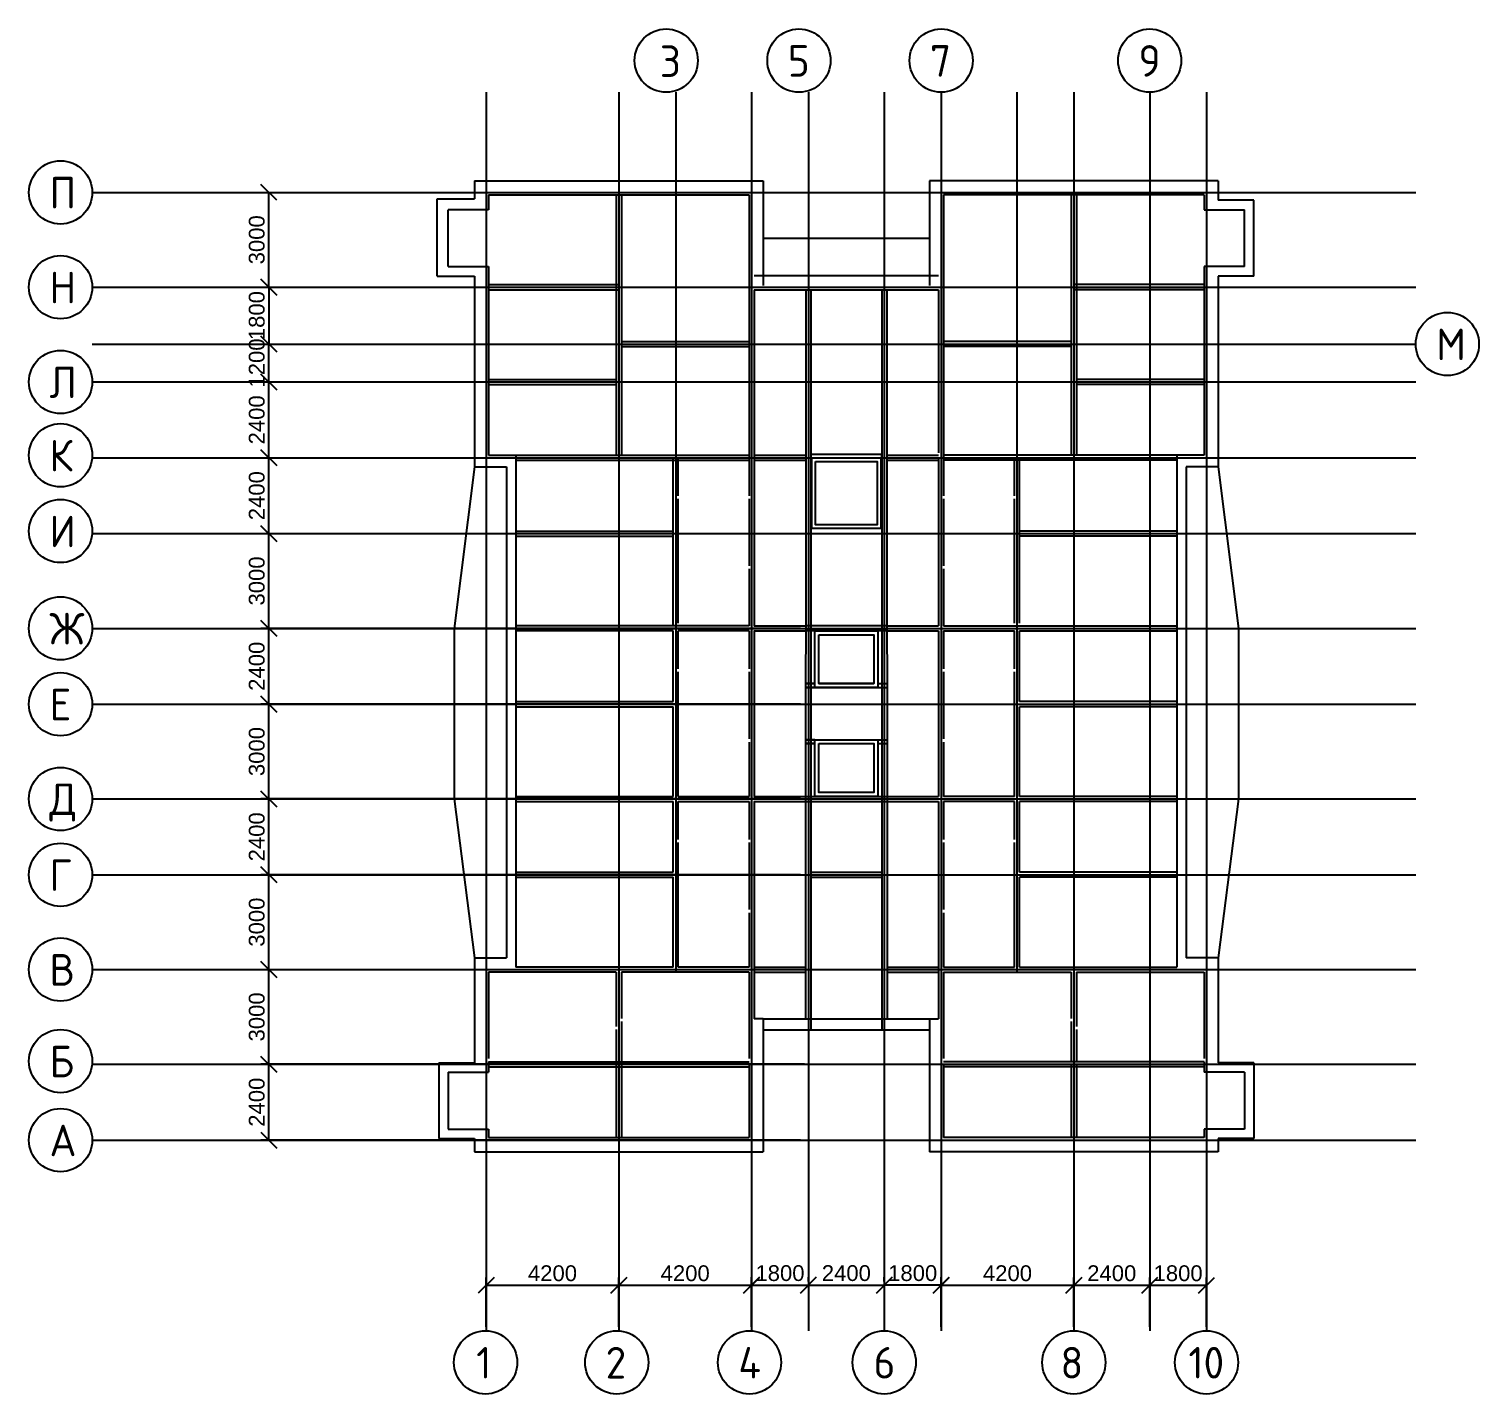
# Model space of a CAD drawing. Header units: millimetres. Extents: x -10810 to 173005, y -5940 to 37270.
# Drawn here: x 59693 to 105583, y -5940 to 37270 of the extents above; entities that cross this region are included whole.
import ezdxf

# ---------------------------------------------------------------- set-up
doc = ezdxf.new("R2010")
doc.units = ezdxf.units.MM
doc.linetypes.add('Штрих-пунктир', pattern=[24, 20, -1.5, 1, -1.5])
doc.layers.add('Оси 2', color=240, linetype='Continuous')
doc.layers.add('Стены', color=40, linetype='Continuous')
doc.styles.add('GOST-2.304_Type-B', font='GOST Common.ttf')
doc.styles.get("Standard").update_dxf_attribs({"font": 'arial.ttf'})
doc.dimstyles.new('ISO-25', dxfattribs={"dimtxt": 2.5, "dimasz": 2.5, "dimexe": 1.25, "dimexo": 0.625, "dimtad": 1, "dimtxsty": 'Standard', "dimblk": 'OBLIQUE', "dimcen": 2.5, "dimadec": 0, "dimazin": 0, "dimtfac": 1, "dimtmove": 0, "dimatfit": 3, "dimfxl": 1, "dimarcsym": 0})

# ---------------------------------------------------------------- blocks, each defined once
blk = doc.blocks.new('_Oblique')
at = {"color": 0, "linetype": 'ByBlock', "lineweight": -2}
blk.add_line((-0.5, -0.5), (0.5, 0.5), dxfattribs=at)
blk = doc.blocks.new('*D22')
at = {"layer": 'Defpoints', "color": 0, "linetype": 'Штрих-пунктир'}
for p in [(74160, -2500), (74160, -3940), (78360, -3940)]:
    blk.add_point(p, dxfattribs=at)
at = {"layer": 'Оси 2', "color": 0, "linetype": 'Штрих-пунктир', "lineweight": -2}
for p, q in [((74160, -3815), (74160, -2250)), ((78360, -3815), (78360, -2250)), ((78360, -2500), (74160, -2500))]:
    blk.add_line(p, q, dxfattribs=at)
at = {"layer": 'Оси 2', "color": 0, "linetype": 'Штрих-пунктир', "lineweight": -2, "xscale": 500, "yscale": 500, "zscale": 500, "rotation": 180}
blk.add_blockref('_Oblique', (74160, -2500), dxfattribs=at)
at = {"layer": 'Оси 2', "color": 0, "linetype": 'Штрих-пунктир', "lineweight": -2, "xscale": 500, "yscale": 500, "zscale": 500}
blk.add_blockref('_Oblique', (78360, -2500), dxfattribs=at)
at = {"layer": 'Оси 2', "color": 0, "linetype": 'Штрих-пунктир', "insert": (76260, -2120), "char_height": 500, "attachment_point": 5}
blk.add_mtext('4200', dxfattribs=at)
blk = doc.blocks.new('*D23')
at = {"layer": 'Defpoints', "color": 0, "linetype": 'Штрих-пунктир'}
for p in [(78360, -2500), (78360, -3940), (82560, -3940)]:
    blk.add_point(p, dxfattribs=at)
at = {"layer": 'Оси 2', "color": 0, "linetype": 'Штрих-пунктир', "lineweight": -2}
for p, q in [((78360, -3815), (78360, -2250)), ((82560, -3815), (82560, -2250)), ((82560, -2500), (78360, -2500))]:
    blk.add_line(p, q, dxfattribs=at)
at = {"layer": 'Оси 2', "color": 0, "linetype": 'Штрих-пунктир', "lineweight": -2, "xscale": 500, "yscale": 500, "zscale": 500, "rotation": 180}
blk.add_blockref('_Oblique', (78360, -2500), dxfattribs=at)
at = {"layer": 'Оси 2', "color": 0, "linetype": 'Штрих-пунктир', "lineweight": -2, "xscale": 500, "yscale": 500, "zscale": 500}
blk.add_blockref('_Oblique', (82560, -2500), dxfattribs=at)
at = {"layer": 'Оси 2', "color": 0, "linetype": 'Штрих-пунктир', "insert": (80460, -2120), "char_height": 500, "attachment_point": 5}
blk.add_mtext('4200', dxfattribs=at)
blk = doc.blocks.new('*D24')
at = {"layer": 'Defpoints', "color": 0, "linetype": 'Штрих-пунктир'}
for p in [(88560, -2500), (88560, -3940), (92760, -3940)]:
    blk.add_point(p, dxfattribs=at)
at = {"layer": 'Оси 2', "color": 0, "linetype": 'Штрих-пунктир', "lineweight": -2}
for p, q in [((88560, -3815), (88560, -2250)), ((92760, -3815), (92760, -2250)), ((92760, -2500), (88560, -2500))]:
    blk.add_line(p, q, dxfattribs=at)
at = {"layer": 'Оси 2', "color": 0, "linetype": 'Штрих-пунктир', "lineweight": -2, "xscale": 500, "yscale": 500, "zscale": 500, "rotation": 180}
blk.add_blockref('_Oblique', (88560, -2500), dxfattribs=at)
at = {"layer": 'Оси 2', "color": 0, "linetype": 'Штрих-пунктир', "lineweight": -2, "xscale": 500, "yscale": 500, "zscale": 500}
blk.add_blockref('_Oblique', (92760, -2500), dxfattribs=at)
at = {"layer": 'Оси 2', "color": 0, "linetype": 'Штрих-пунктир', "insert": (90660, -2120), "char_height": 500, "attachment_point": 5}
blk.add_mtext('4200', dxfattribs=at)
blk = doc.blocks.new('*D25')
at = {"layer": 'Defpoints', "color": 0, "linetype": 'Штрих-пунктир'}
for p in [(92760, -2500), (92760, -3940), (95160, -3940)]:
    blk.add_point(p, dxfattribs=at)
at = {"layer": 'Оси 2', "color": 0, "linetype": 'Штрих-пунктир', "lineweight": -2}
for p, q in [((92760, -3815), (92760, -2250)), ((95160, -3815), (95160, -2250)), ((95160, -2500), (92760, -2500))]:
    blk.add_line(p, q, dxfattribs=at)
at = {"layer": 'Оси 2', "color": 0, "linetype": 'Штрих-пунктир', "lineweight": -2, "xscale": 500, "yscale": 500, "zscale": 500, "rotation": 180}
blk.add_blockref('_Oblique', (92760, -2500), dxfattribs=at)
at = {"layer": 'Оси 2', "color": 0, "linetype": 'Штрих-пунктир', "lineweight": -2, "xscale": 500, "yscale": 500, "zscale": 500}
blk.add_blockref('_Oblique', (95160, -2500), dxfattribs=at)
at = {"layer": 'Оси 2', "color": 0, "linetype": 'Штрих-пунктир', "insert": (93960, -2120), "char_height": 500, "attachment_point": 5}
blk.add_mtext('2400', dxfattribs=at)
blk = doc.blocks.new('*D26')
at = {"layer": 'Defpoints', "color": 0, "linetype": 'Штрих-пунктир'}
for p in [(95160, -2500), (95160, -3940), (96960, -3940)]:
    blk.add_point(p, dxfattribs=at)
at = {"layer": 'Оси 2', "color": 0, "linetype": 'Штрих-пунктир', "lineweight": -2}
for p, q in [((95160, -3815), (95160, -2250)), ((96960, -3815), (96960, -2250)), ((96960, -2500), (95160, -2500))]:
    blk.add_line(p, q, dxfattribs=at)
at = {"layer": 'Оси 2', "color": 0, "linetype": 'Штрих-пунктир', "lineweight": -2, "xscale": 500, "yscale": 500, "zscale": 500, "rotation": 180}
blk.add_blockref('_Oblique', (95160, -2500), dxfattribs=at)
at = {"layer": 'Оси 2', "color": 0, "linetype": 'Штрих-пунктир', "lineweight": -2, "xscale": 500, "yscale": 500, "zscale": 500}
blk.add_blockref('_Oblique', (96960, -2500), dxfattribs=at)
at = {"layer": 'Оси 2', "color": 0, "linetype": 'Штрих-пунктир', "insert": (96060, -2120), "char_height": 500, "attachment_point": 5}
blk.add_mtext('1800', dxfattribs=at)
blk = doc.blocks.new('*D27')
at = {"layer": 'Defpoints', "color": 0, "linetype": 'Штрих-пунктир'}
for p in [(67283, 4497), (84360, 4497), (84233, 2097)]:
    blk.add_point(p, dxfattribs=at)
at = {"layer": 'Оси 2', "color": 0, "linetype": 'Штрих-пунктир', "lineweight": -2}
for p, q in [((84235, 4497), (67033, 4497)), ((67283, 2097), (67283, 4497)), ((84108, 2097), (67033, 2097))]:
    blk.add_line(p, q, dxfattribs=at)
at = {"layer": 'Оси 2', "color": 0, "linetype": 'Штрих-пунктир', "lineweight": -2, "xscale": 500, "yscale": 500, "zscale": 500}
for p, rotation in [((67283, 4497), 90), ((67283, 2097), 270)]:
    blk.add_blockref('_Oblique', p, dxfattribs=dict(at, rotation=rotation))
at = {"layer": 'Оси 2', "color": 0, "linetype": 'Штрих-пунктир', "insert": (66902, 3297), "char_height": 500, "attachment_point": 5, "rotation": 90}
blk.add_mtext('2400', dxfattribs=at)
blk = doc.blocks.new('*D28')
at = {"layer": 'Defpoints', "color": 0, "linetype": 'Штрих-пунктир'}
for p in [(67283, 12897), (84233, 12897), (84233, 10497)]:
    blk.add_point(p, dxfattribs=at)
at = {"layer": 'Оси 2', "color": 0, "linetype": 'Штрих-пунктир', "lineweight": -2}
for p, q in [((84108, 12897), (67033, 12897)), ((67283, 10497), (67283, 12897)), ((84108, 10497), (67033, 10497))]:
    blk.add_line(p, q, dxfattribs=at)
at = {"layer": 'Оси 2', "color": 0, "linetype": 'Штрих-пунктир', "lineweight": -2, "xscale": 500, "yscale": 500, "zscale": 500}
for p, rotation in [((67283, 12897), 90), ((67283, 10497), 270)]:
    blk.add_blockref('_Oblique', p, dxfattribs=dict(at, rotation=rotation))
at = {"layer": 'Оси 2', "color": 0, "linetype": 'Штрих-пунктир', "insert": (66902, 11697), "char_height": 500, "attachment_point": 5, "rotation": 90}
blk.add_mtext('2400', dxfattribs=at)
blk = doc.blocks.new('*D29')
at = {"layer": 'Defpoints', "color": 0, "linetype": 'Штрих-пунктир'}
for p in [(67283, 15897), (84233, 15897), (84233, 12897)]:
    blk.add_point(p, dxfattribs=at)
at = {"layer": 'Оси 2', "color": 0, "linetype": 'Штрих-пунктир', "lineweight": -2}
for p, q in [((84108, 15897), (67033, 15897)), ((67283, 12897), (67283, 15897)), ((84108, 12897), (67033, 12897))]:
    blk.add_line(p, q, dxfattribs=at)
at = {"layer": 'Оси 2', "color": 0, "linetype": 'Штрих-пунктир', "lineweight": -2, "xscale": 500, "yscale": 500, "zscale": 500}
for p, rotation in [((67283, 15897), 90), ((67283, 12897), 270)]:
    blk.add_blockref('_Oblique', p, dxfattribs=dict(at, rotation=rotation))
at = {"layer": 'Оси 2', "color": 0, "linetype": 'Штрих-пунктир', "insert": (66902, 14397), "char_height": 500, "attachment_point": 5, "rotation": 90}
blk.add_mtext('3000', dxfattribs=at)
blk = doc.blocks.new('*D30')
at = {"layer": 'Defpoints', "color": 0, "linetype": 'Штрих-пунктир'}
for p in [(67283, 18297), (84233, 18297), (84233, 15897)]:
    blk.add_point(p, dxfattribs=at)
at = {"layer": 'Оси 2', "color": 0, "linetype": 'Штрих-пунктир', "lineweight": -2}
for p, q in [((84108, 18297), (67033, 18297)), ((67283, 15897), (67283, 18297)), ((84108, 15897), (67033, 15897))]:
    blk.add_line(p, q, dxfattribs=at)
at = {"layer": 'Оси 2', "color": 0, "linetype": 'Штрих-пунктир', "lineweight": -2, "xscale": 500, "yscale": 500, "zscale": 500}
for p, rotation in [((67283, 18297), 90), ((67283, 15897), 270)]:
    blk.add_blockref('_Oblique', p, dxfattribs=dict(at, rotation=rotation))
at = {"layer": 'Оси 2', "color": 0, "linetype": 'Штрих-пунктир', "insert": (66902, 17097), "char_height": 500, "attachment_point": 5, "rotation": 90}
blk.add_mtext('2400', dxfattribs=at)
blk = doc.blocks.new('*D31')
at = {"layer": 'Defpoints', "color": 0, "linetype": 'Штрих-пунктир'}
for p in [(82560, -2504), (84360, -2496), (84360, -2504)]:
    blk.add_point(p, dxfattribs=at)
at = {"layer": 'Оси 2', "color": 0, "linetype": 'Штрих-пунктир', "lineweight": -2}
for p, q in [((82560, -2379), (82560, -2246)), ((84360, -2379), (84360, -2246)), ((82560, -2496), (84360, -2496))]:
    blk.add_line(p, q, dxfattribs=at)
at = {"layer": 'Оси 2', "color": 0, "linetype": 'Штрих-пунктир', "lineweight": -2, "xscale": 500, "yscale": 500, "zscale": 500, "rotation": 180}
blk.add_blockref('_Oblique', (82560, -2496), dxfattribs=at)
at = {"layer": 'Оси 2', "color": 0, "linetype": 'Штрих-пунктир', "lineweight": -2, "xscale": 500, "yscale": 500, "zscale": 500}
blk.add_blockref('_Oblique', (84360, -2496), dxfattribs=at)
at = {"layer": 'Оси 2', "color": 0, "linetype": 'Штрих-пунктир', "insert": (83460, -2116), "char_height": 500, "attachment_point": 5}
blk.add_mtext('1800', dxfattribs=at)
blk = doc.blocks.new('*D32')
at = {"layer": 'Defpoints', "color": 0, "linetype": 'Штрих-пунктир'}
for p in [(84360, -2496), (86760, -2496), (86760, -2496)]:
    blk.add_point(p, dxfattribs=at)
at = {"layer": 'Оси 2', "color": 0, "linetype": 'Штрих-пунктир', "lineweight": -2}
for p, q in [((84360, -2371), (84360, -2246)), ((86760, -2371), (86760, -2246)), ((84360, -2496), (86760, -2496))]:
    blk.add_line(p, q, dxfattribs=at)
at = {"layer": 'Оси 2', "color": 0, "linetype": 'Штрих-пунктир', "lineweight": -2, "xscale": 500, "yscale": 500, "zscale": 500, "rotation": 180}
blk.add_blockref('_Oblique', (84360, -2496), dxfattribs=at)
at = {"layer": 'Оси 2', "color": 0, "linetype": 'Штрих-пунктир', "lineweight": -2, "xscale": 500, "yscale": 500, "zscale": 500}
blk.add_blockref('_Oblique', (86760, -2496), dxfattribs=at)
at = {"layer": 'Оси 2', "color": 0, "linetype": 'Штрих-пунктир', "insert": (85560, -2116), "char_height": 500, "attachment_point": 5}
blk.add_mtext('2400', dxfattribs=at)
blk = doc.blocks.new('*D33')
at = {"layer": 'Defpoints', "color": 0, "linetype": 'Штрих-пунктир'}
for p in [(86760, -2496), (86760, -2500), (88560, -2500)]:
    blk.add_point(p, dxfattribs=at)
at = {"layer": 'Оси 2', "color": 0, "linetype": 'Штрих-пунктир', "lineweight": -2}
for p, q in [((86760, -2375), (86760, -2246)), ((88560, -2375), (88560, -2246)), ((88560, -2496), (86760, -2496))]:
    blk.add_line(p, q, dxfattribs=at)
at = {"layer": 'Оси 2', "color": 0, "linetype": 'Штрих-пунктир', "lineweight": -2, "xscale": 500, "yscale": 500, "zscale": 500, "rotation": 180}
blk.add_blockref('_Oblique', (86760, -2496), dxfattribs=at)
at = {"layer": 'Оси 2', "color": 0, "linetype": 'Штрих-пунктир', "lineweight": -2, "xscale": 500, "yscale": 500, "zscale": 500}
blk.add_blockref('_Oblique', (88560, -2496), dxfattribs=at)
at = {"layer": 'Оси 2', "color": 0, "linetype": 'Штрих-пунктир', "insert": (87660, -2116), "char_height": 500, "attachment_point": 5}
blk.add_mtext('1800', dxfattribs=at)
blk = doc.blocks.new('*D34')
at = {"layer": 'Defpoints', "color": 0, "linetype": 'Штрих-пунктир'}
for p in [(67283, 7497), (67283, 7497), (67283, 4497)]:
    blk.add_point(p, dxfattribs=at)
at = {"layer": 'Оси 2', "color": 0, "linetype": 'Штрих-пунктир', "lineweight": -2}
for p, q in [((67283, 4497), (67283, 7497)), ((67408, 7497), (67533, 7497)), ((67408, 4497), (67533, 4497))]:
    blk.add_line(p, q, dxfattribs=at)
at = {"layer": 'Оси 2', "color": 0, "linetype": 'Штрих-пунктир', "lineweight": -2, "xscale": 500, "yscale": 500, "zscale": 500}
for p, rotation in [((67283, 7497), 90), ((67283, 4497), 270)]:
    blk.add_blockref('_Oblique', p, dxfattribs=dict(at, rotation=rotation))
at = {"layer": 'Оси 2', "color": 0, "linetype": 'Штрих-пунктир', "insert": (66902, 5997), "char_height": 500, "attachment_point": 5, "rotation": 90}
blk.add_mtext('3000', dxfattribs=at)
blk = doc.blocks.new('*D35')
at = {"layer": 'Defpoints', "color": 0, "linetype": 'Штрих-пунктир'}
for p in [(67283, 10497), (67283, 10497), (67283, 7497)]:
    blk.add_point(p, dxfattribs=at)
at = {"layer": 'Оси 2', "color": 0, "linetype": 'Штрих-пунктир', "lineweight": -2}
for p, q in [((67283, 7497), (67283, 10497)), ((67408, 10497), (67533, 10497)), ((67408, 7497), (67533, 7497))]:
    blk.add_line(p, q, dxfattribs=at)
at = {"layer": 'Оси 2', "color": 0, "linetype": 'Штрих-пунктир', "lineweight": -2, "xscale": 500, "yscale": 500, "zscale": 500}
for p, rotation in [((67283, 10497), 90), ((67283, 7497), 270)]:
    blk.add_blockref('_Oblique', p, dxfattribs=dict(at, rotation=rotation))
at = {"layer": 'Оси 2', "color": 0, "linetype": 'Штрих-пунктир', "insert": (66902, 8997), "char_height": 500, "attachment_point": 5, "rotation": 90}
blk.add_mtext('3000', dxfattribs=at)
blk = doc.blocks.new('*D36')
at = {"layer": 'Defpoints', "color": 0, "linetype": 'Штрих-пунктир'}
for p in [(67283, 21297), (67283, 21297), (67283, 18297)]:
    blk.add_point(p, dxfattribs=at)
at = {"layer": 'Оси 2', "color": 0, "linetype": 'Штрих-пунктир', "lineweight": -2}
for p, q in [((67283, 18297), (67283, 21297)), ((67408, 21297), (67533, 21297)), ((67408, 18297), (67533, 18297))]:
    blk.add_line(p, q, dxfattribs=at)
at = {"layer": 'Оси 2', "color": 0, "linetype": 'Штрих-пунктир', "lineweight": -2, "xscale": 500, "yscale": 500, "zscale": 500}
for p, rotation in [((67283, 21297), 90), ((67283, 18297), 270)]:
    blk.add_blockref('_Oblique', p, dxfattribs=dict(at, rotation=rotation))
at = {"layer": 'Оси 2', "color": 0, "linetype": 'Штрих-пунктир', "insert": (66902, 19797), "char_height": 500, "attachment_point": 5, "rotation": 90}
blk.add_mtext('3000', dxfattribs=at)
blk = doc.blocks.new('*D37')
at = {"layer": 'Defpoints', "color": 0, "linetype": 'Штрих-пунктир'}
for p in [(67283, 23697), (67283, 23697), (67283, 21297)]:
    blk.add_point(p, dxfattribs=at)
at = {"layer": 'Оси 2', "color": 0, "linetype": 'Штрих-пунктир', "lineweight": -2}
for p, q in [((67283, 21297), (67283, 23697)), ((67408, 23697), (67533, 23697)), ((67408, 21297), (67533, 21297))]:
    blk.add_line(p, q, dxfattribs=at)
at = {"layer": 'Оси 2', "color": 0, "linetype": 'Штрих-пунктир', "lineweight": -2, "xscale": 500, "yscale": 500, "zscale": 500}
for p, rotation in [((67283, 23697), 90), ((67283, 21297), 270)]:
    blk.add_blockref('_Oblique', p, dxfattribs=dict(at, rotation=rotation))
at = {"layer": 'Оси 2', "color": 0, "linetype": 'Штрих-пунктир', "insert": (66902, 22497), "char_height": 500, "attachment_point": 5, "rotation": 90}
blk.add_mtext('2400', dxfattribs=at)
blk = doc.blocks.new('*D38')
at = {"layer": 'Defpoints', "color": 0, "linetype": 'Штрих-пунктир'}
for p in [(67283, 26097), (67283, 26097), (67283, 23697)]:
    blk.add_point(p, dxfattribs=at)
at = {"layer": 'Оси 2', "color": 0, "linetype": 'Штрих-пунктир', "lineweight": -2}
for p, q in [((67283, 23697), (67283, 26097)), ((67408, 26097), (67533, 26097)), ((67408, 23697), (67533, 23697))]:
    blk.add_line(p, q, dxfattribs=at)
at = {"layer": 'Оси 2', "color": 0, "linetype": 'Штрих-пунктир', "lineweight": -2, "xscale": 500, "yscale": 500, "zscale": 500}
for p, rotation in [((67283, 26097), 90), ((67283, 23697), 270)]:
    blk.add_blockref('_Oblique', p, dxfattribs=dict(at, rotation=rotation))
at = {"layer": 'Оси 2', "color": 0, "linetype": 'Штрих-пунктир', "insert": (66902, 24897), "char_height": 500, "attachment_point": 5, "rotation": 90}
blk.add_mtext('2400', dxfattribs=at)
blk = doc.blocks.new('*D39')
at = {"layer": 'Defpoints', "color": 0, "linetype": 'Штрих-пунктир'}
for p in [(67283, 32097), (67283, 32097), (67283, 29097)]:
    blk.add_point(p, dxfattribs=at)
at = {"layer": 'Оси 2', "color": 0, "linetype": 'Штрих-пунктир', "lineweight": -2}
for p, q in [((67283, 29097), (67283, 32097)), ((67408, 32097), (67533, 32097)), ((67408, 29097), (67533, 29097))]:
    blk.add_line(p, q, dxfattribs=at)
at = {"layer": 'Оси 2', "color": 0, "linetype": 'Штрих-пунктир', "lineweight": -2, "xscale": 500, "yscale": 500, "zscale": 500}
for p, rotation in [((67283, 32097), 90), ((67283, 29097), 270)]:
    blk.add_blockref('_Oblique', p, dxfattribs=dict(at, rotation=rotation))
at = {"layer": 'Оси 2', "color": 0, "linetype": 'Штрих-пунктир', "insert": (66902, 30597), "char_height": 500, "attachment_point": 5, "rotation": 90}
blk.add_mtext('3000', dxfattribs=at)
blk = doc.blocks.new('*D40')
at = {"layer": 'Defpoints', "color": 0, "linetype": 'Штрих-пунктир'}
for p in [(67279, 29097), (67279, 27297), (67283, 27297)]:
    blk.add_point(p, dxfattribs=at)
at = {"layer": 'Оси 2', "color": 0, "linetype": 'Штрих-пунктир', "lineweight": -2}
for p, q in [((67283, 29097), (67283, 27297)), ((67404, 29097), (67533, 29097)), ((67404, 27297), (67533, 27297))]:
    blk.add_line(p, q, dxfattribs=at)
at = {"layer": 'Оси 2', "color": 0, "linetype": 'Штрих-пунктир', "lineweight": -2, "xscale": 500, "yscale": 500, "zscale": 500}
for p, rotation in [((67283, 29097), 90), ((67283, 27297), 270)]:
    blk.add_blockref('_Oblique', p, dxfattribs=dict(at, rotation=rotation))
at = {"layer": 'Оси 2', "color": 0, "linetype": 'Штрих-пунктир', "insert": (66902, 28197), "char_height": 500, "attachment_point": 5, "rotation": 90}
blk.add_mtext('1800', dxfattribs=at)
blk = doc.blocks.new('*D41')
at = {"layer": 'Defpoints', "color": 0, "linetype": 'Штрих-пунктир'}
for p in [(67283, 27297), (67283, 27297), (67283, 26097)]:
    blk.add_point(p, dxfattribs=at)
at = {"layer": 'Оси 2', "color": 0, "linetype": 'Штрих-пунктир', "lineweight": -2}
for p, q in [((67283, 26097), (67283, 27297)), ((67408, 27297), (67533, 27297)), ((67408, 26097), (67533, 26097))]:
    blk.add_line(p, q, dxfattribs=at)
at = {"layer": 'Оси 2', "color": 0, "linetype": 'Штрих-пунктир', "lineweight": -2, "xscale": 500, "yscale": 500, "zscale": 500}
for p, rotation in [((67283, 27297), 90), ((67283, 26097), 270)]:
    blk.add_blockref('_Oblique', p, dxfattribs=dict(at, rotation=rotation))
at = {"layer": 'Оси 2', "color": 0, "linetype": 'Штрих-пунктир', "insert": (66902, 26697), "char_height": 500, "attachment_point": 5, "rotation": 90}
blk.add_mtext('1200', dxfattribs=at)

msp = doc.modelspace()

# ---------------------------------------------------------------- linework, layer by layer
at = {"layer": 'Оси 2', "linetype": 'Штрих-пунктир'}
for p, q in [((74160, 35270), (74160, -3940)), ((78360, 35270), (78360, -3940)), ((80160, 35270), (80160, 7416.76)), ((82560, 35270), (82560, -3940)), ((84360, 35270), (84360, -3940)), ((86760, 35270), (86760, -3940)), ((88560, 35270), (88560, -3940)), ((90960, 35270), (90960, 7416.76)), ((92760, 35270), (92760, -3940)), ((95160, 35270), (95160, -3940)), ((96960, 35270), (96960, -3940)), ((61692.696, 32096.76), (103582.696, 32096.76)), ((61692.696, 29096.76), (103582.696, 29096.76)), ((61692.696, 27296.76), (103582.696, 27296.76)), ((61692.696, 26096.76), (103582.696, 26096.76)), ((61692.696, 23696.76), (103582.696, 23696.76)), ((61692.696, 21296.76), (103582.696, 21296.76)), ((61692.696, 18296.76), (103582.696, 18296.76)), ((61692.696, 15896.76), (103582.696, 15896.76)), ((61692.696, 12896.76), (103582.696, 12896.76)), ((61692.696, 7496.76), (103582.696, 7496.76)), ((61692.696, 4496.76), (103582.696, 4496.76)), ((61692.696, 2096.76), (103582.696, 2096.76))]:
    msp.add_line(p, q, dxfattribs=at)
at = {"layer": 'Оси 2', "linetype": 'Continuous'}
msp.add_line((61692.696, 10496.76), (103582.696, 10496.76), dxfattribs=at)
at = {"layer": 'Оси 2'}
for centre in [(79860, 36270), (84060, 36270), (88560, 36270), (95160, 36270), (60692.696, 32096.76), (60692.696, 29096.76), (104582.696, 27296.76), (60692.696, 26096.76), (60692.696, 23776.76), (60692.696, 21376.76), (60692.696, 18296.76), (60692.696, 15896.76), (60692.696, 12896.76), (60692.696, 10496.76), (60692.696, 7496.76), (60692.696, 4596.76), (60692.696, 2096.76), (74142.22, -4940), (78294.422, -4940), (82494.422, -4940), (86760, -4940), (92760, -4940), (96960, -4940)]:
    msp.add_circle(centre, 1000, dxfattribs=at)
at = {"layer": 'Стены', "linetype": 'Continuous'}
for p, q in [((82560, 32466.76), (82930, 32466.76)), ((88560, 32466.76), (88190, 32466.76)), ((72610, 31896.76), (73790, 31896.76)), ((78280, 32016.76), (78280, 23776.76)), ((78440, 32016.76), (78440, 23776.76)), ((92680, 32016.76), (92680, 23776.76)), ((92840, 32016.76), (92840, 23776.76)), ((98460, 31846.76), (97330, 31846.76)), ((74240, 31546.76), (72960, 31546.76)), ((96880, 31546.76), (98160, 31546.76)), ((82930, 30650), (88190, 30650)), ((72610, 29446.76), (73790, 29446.76)), ((72960, 29746.76), (74240, 29746.76)), ((82640, 29466.76), (88480, 29466.76)), ((98160, 29746.76), (96880, 29746.76)), ((98460, 29446.76), (97330, 29446.76)), ((74240, 29176.76), (78360, 29176.76)), ((74240, 29016.76), (78360, 29016.76)), ((78360, 29176.76), (78360, 29016.76)), ((82640, 29016.76), (82640, 18376.76)), ((82640, 29016.76), (88480, 29016.76)), ((84280.07, 29016.76), (84272.632, 5940)), ((84440, 29016.76), (84440, 5590)), ((86680, 29016.76), (86680, 5590)), ((86839.93, 29016.76), (86847.368, 5940)), ((88480, 29016.76), (88480, 23856.76)), ((96880, 29176.76), (92760, 29176.76)), ((92760, 29176.76), (92760, 29016.76)), ((96880, 29016.76), (92760, 29016.76)), ((78440, 27216.76), (82480, 27216.76)), ((92680, 27216.76), (88640, 27216.76)), ((74240, 26176.76), (78280, 26176.76)), ((96880, 26176.76), (92840, 26176.76)), ((74240, 26016.76), (78280, 26016.76)), ((96880, 26016.76), (92840, 26016.76)), ((74240, 23776.76), (75100, 23776.76)), ((74804.951, 23406.76), (74804.951, 7866.76)), ((75104.951, 23776.76), (75104.951, 7576.76)), ((75104.951, 23776.76), (82480, 23776.76)), ((75104.951, 23616.76), (82480, 23616.76)), ((82480, 23696.76), (82480, 22496.76)), ((88480, 23696.76), (88480, 18376.76)), ((96015.049, 23776.76), (88640, 23776.76)), ((88640, 23696.76), (88640, 22496.76)), ((96015.049, 23616.76), (88640, 23616.76)), ((96015.049, 23776.76), (96015.049, 7576.76)), ((96880, 23776.76), (96020, 23776.76)), ((96315.049, 23406.76), (96315.049, 7866.76)), ((82480, 22396.76), (82480, 20276.76)), ((88640, 22396.76), (88640, 20276.76)), ((86535, 21576.76), (84585, 21576.76)), ((75104.951, 21376.76), (80080, 21376.76)), ((75104.951, 21216.76), (80080, 21216.76)), ((96015.049, 21376.76), (91040, 21376.76)), ((96015.049, 21216.76), (91040, 21216.76)), ((82480, 20176.76), (82480, 18376.76)), ((88640, 20176.76), (88640, 18376.76)), ((82480, 18216.76), (82480, 17016.76)), ((82640, 18216.76), (82640, 12976.76)), ((88480, 18216.76), (88480, 12976.76)), ((88640, 18216.76), (88640, 17016.76)), ((82480, 16916.76), (82480, 14796.76)), ((84565, 16546.76), (84280, 16546.76)), ((84280, 16546.76), (84565, 16546.76)), ((84685, 16546.76), (86435, 16546.76)), ((86555, 16546.76), (86840, 16546.76)), ((88640, 16916.76), (88640, 14796.76)), ((84565, 16426.76), (84280, 16426.76)), ((84280, 16426.76), (86840, 16426.76)), ((75104.951, 15976.76), (80080, 15976.76)), ((75104.951, 15816.76), (80080, 15816.76)), ((96015.049, 15976.76), (91040, 15976.76)), ((96015.049, 15816.76), (91040, 15816.76)), ((82480, 14696.76), (82480, 12976.76)), ((84565, 14766.76), (84280, 14766.76)), ((84280, 14766.76), (86840, 14766.76)), ((88640, 14696.76), (88640, 12976.76)), ((84565, 14646.76), (84280, 14646.76)), ((84280, 14646.76), (84565, 14646.76)), ((84685, 14646.76), (86435, 14646.76)), ((86555, 14646.76), (86840, 14646.76)), ((82480, 12816.76), (82480, 11616.76)), ((82640, 12816.76), (82640, 5940)), ((88480, 12816.76), (88480, 5940)), ((88640, 12816.76), (88640, 11616.76)), ((82480, 11516.76), (82480, 9396.76)), ((88640, 11516.76), (88640, 9396.76)), ((75104.951, 10576.76), (80080, 10576.76)), ((84440, 10576.76), (86680, 10576.76)), ((96015.049, 10576.76), (91040, 10576.76)), ((75104.951, 10416.76), (80080, 10416.76)), ((84440, 10416.76), (86680, 10416.76)), ((96015.049, 10416.76), (91040, 10416.76)), ((82480, 9296.76), (82480, 7576.76)), ((88640, 9296.76), (88640, 7576.76)), ((73790, 7866.76), (74804.951, 7866.76)), ((97330, 7866.76), (96315.049, 7866.76)), ((82480, 7416.76), (82480, 4676.76)), ((88640, 7416.76), (88640, 4676.76)), ((82930, 5940), (82640, 5940)), ((82930, 5940), (82930, 1726.76)), ((82930, 5940), (88190, 5940)), ((82930, 5590), (88190, 5590)), ((88190, 5940), (88190, 1726.76)), ((88190, 5940), (88480, 5940)), ((72660, 4546.76), (73790, 4546.76)), ((72960, 4246.76), (74240, 4246.76)), ((74240, 4576.76), (82480, 4576.76)), ((74240, 4576.76), (74240, 4416.76)), ((74240, 4416.76), (82480, 4416.76)), ((78280, 4157.191), (78280, 2176.76)), ((78440, 4157.191), (78440, 2176.76)), ((82480, 4516.76), (82480, 2176.76)), ((96880, 4576.76), (88640, 4576.76)), ((88640, 4516.76), (88640, 2176.76)), ((96880, 4416.76), (88640, 4416.76)), ((92680, 4157.191), (92680, 2176.76)), ((92840, 4157.191), (92840, 2176.76)), ((96880, 4576.76), (96880, 4416.76)), ((98160, 4246.76), (96880, 4246.76)), ((98460, 4546.76), (97330, 4546.76)), ((72960, 2446.76), (74240, 2446.76)), ((98160, 2446.76), (96880, 2446.76)), ((72660, 2146.76), (73790, 2146.76)), ((98460, 2146.76), (97330, 2146.76))]:
    msp.add_line(p, q, dxfattribs=at)
at = {"layer": 'Стены', "linetype": 'Штрих-пунктир'}
for p, q in [((78440, 27376.76), (82480, 27376.76)), ((92680, 27376.76), (88640, 27376.76)), ((82640, 23776.76), (84273.133, 23776.76)), ((82640, 23616.76), (84273.133, 23616.76)), ((86846.867, 23776.76), (88480, 23776.76)), ((86846.867, 23616.76), (88480, 23616.76)), ((82637.696, 18376.76), (84270.829, 18376.76)), ((86846.867, 18376.76), (88480, 18376.76)), ((82637.696, 18216.76), (84270.829, 18216.76)), ((86846.867, 18216.76), (88480, 18216.76)), ((82637.696, 12976.76), (84270.829, 12976.76)), ((86846.867, 12976.76), (88480, 12976.76)), ((82637.696, 12816.76), (84270.829, 12816.76)), ((86846.867, 12816.76), (88480, 12816.76)), ((82637.696, 7576.76), (84270.829, 7576.76)), ((82637.696, 7416.76), (84270.829, 7416.76)), ((86846.867, 7576.76), (88480, 7576.76)), ((86846.867, 7416.76), (88480, 7416.76))]:
    msp.add_line(p, q, dxfattribs=at)
at = {"layer": 'Стены', "linetype": 'Continuous'}
for points in [[(73790, 32466.76), (82560, 32466.76)], [(73790, 32466.76), (73790, 31896.76)], [(82930, 32466.76), (82930, 31486.76)], [(82930, 32466.76), (82930, 29150)], [(88190, 32466.76), (88190, 31486.76)], [(88190, 32466.76), (88190, 29150)], [(97330, 32466.76), (88560, 32466.76)], [(97330, 32466.76), (97330, 31846.76)], [(72610, 29446.76), (72610, 31896.76)], [(74240, 32016.76), (82480, 32016.76)], [(74240, 32016.76), (74240, 31546.76)], [(82480, 32016.76), (82480, 23696.76)], [(96880, 32016.76), (88640, 32016.76)], [(88640, 32016.76), (88640, 23696.76)], [(96880, 32016.76), (96880, 31546.76)], [(98460, 29446.76), (98460, 31846.76)], [(72960, 29746.76), (72960, 31546.76)], [(98160, 29746.76), (98160, 31546.76)], [(73790, 29446.76), (73790, 23406.76)], [(74240, 29746.76), (74240, 23776.76)], [(96880, 29746.76), (96880, 23776.76)], [(97330, 29446.76), (97330, 23406.76)], [(73790, 23406.76), (73145.049, 18296.76), (73145.049, 12896.76), (73790, 7866.76)], [(73790, 23406.76), (74804.951, 23406.76)], [(80080, 18376.76), (80080, 23696.76)], [(80240, 22496.76), (80240, 23696.76)], [(90880, 22496.76), (90880, 23696.76)], [(91040, 18456.76), (91040, 23696.76)], [(97330, 23406.76), (96315.049, 23406.76)], [(97330, 23406.76), (97974.951, 18296.76), (97974.951, 12896.76), (97330, 7866.76)], [(80240, 18456.76), (80240, 22396.76)], [(90880, 18456.76), (90880, 22396.76)], [(79910, 18376.76), (75104.951, 18376.76)], [(82480, 18376.76), (79910, 18376.76)], [(86840, 18376.76), (84280, 18376.76)], [(88640, 18376.76), (91210, 18376.76)], [(91210, 18376.76), (96015.049, 18376.76)], [(80080, 18216.76), (75104.951, 18216.76)], [(80080, 15976.76), (80080, 18216.76)], [(80240, 17016.76), (80240, 18216.76)], [(82480, 18216.76), (80240, 18216.76)], [(86840, 18216.76), (84280, 18216.76)], [(88640, 18216.76), (90880, 18216.76)], [(90880, 17016.76), (90880, 18216.76)], [(91040, 15976.76), (91040, 18216.76)], [(91040, 18216.76), (96015.049, 18216.76)], [(80240, 12976.76), (80240, 16916.76)], [(90880, 12976.76), (90880, 16916.76)], [(80080, 12976.76), (80080, 15816.76)], [(91040, 12976.76), (91040, 15816.76)], [(75104.951, 12976.76), (79910, 12976.76)], [(79910, 12976.76), (80080, 12976.76)], [(80240, 12976.76), (82480, 12976.76)], [(84280, 12976.76), (86840, 12976.76)], [(90880, 12976.76), (88640, 12976.76)], [(91210, 12976.76), (91040, 12976.76)], [(96015.049, 12976.76), (91210, 12976.76)], [(75104.951, 12816.76), (79780, 12816.76)], [(79780, 12816.76), (80080, 12816.76)], [(80080, 10576.76), (80080, 12816.76)], [(80240, 12816.76), (81582.696, 12816.76)], [(80240, 11616.76), (80240, 12816.76)], [(81582.696, 12816.76), (82480, 12816.76)], [(84280, 12816.76), (86840, 12816.76)], [(89537.304, 12816.76), (88640, 12816.76)], [(90880, 12816.76), (89537.304, 12816.76)], [(90880, 11616.76), (90880, 12816.76)], [(91340, 12816.76), (91040, 12816.76)], [(91040, 10576.76), (91040, 12816.76)], [(96015.049, 12816.76), (91340, 12816.76)], [(80240, 7576.76), (80240, 11516.76)], [(90880, 7576.76), (90880, 11516.76)], [(80080, 7576.76), (80080, 10416.76)], [(91040, 7576.76), (91040, 10416.76)], [(73790, 7866.76), (73790, 4546.76)], [(97330, 7866.76), (97330, 4546.76)], [(78280, 7416.76), (74240, 7416.76)], [(74240, 7416.76), (74240, 4676.76)], [(79810, 7576.76), (75104.951, 7576.76)], [(78280, 7416.76), (78280, 5883.81)], [(80112.696, 7416.76), (78440, 7416.76)], [(78440, 7416.76), (78440, 5946.76)], [(80080, 7576.76), (79810, 7576.76)], [(82480, 7416.76), (80112.696, 7416.76)], [(82480, 7576.76), (80240, 7576.76)], [(88640, 7576.76), (90880, 7576.76)], [(88640, 7416.76), (91007.304, 7416.76)], [(91007.304, 7416.76), (92680, 7416.76)], [(91040, 7576.76), (91310, 7576.76)], [(91310, 7576.76), (96015.049, 7576.76)], [(92680, 7416.76), (92680, 5946.76)], [(92840, 7416.76), (96880, 7416.76)], [(92840, 7416.76), (92840, 5883.81)], [(96880, 7416.76), (96880, 4676.76)], [(78280, 5883.81), (78280, 5696.76)], [(78280, 5596.76), (78280, 4576.76)], [(78440, 5846.76), (78440, 4576.76)], [(92680, 5846.76), (92680, 4576.76)], [(92840, 5883.81), (92840, 5696.76)], [(92840, 5596.76), (92840, 4576.76)], [(72660, 4546.76), (72660, 2146.76)], [(72960, 4246.76), (72960, 2446.76)], [(74240, 4516.76), (74240, 4246.76)], [(78280, 4516.76), (78280, 4157.191)], [(78440, 4516.76), (78440, 4174.33)], [(78440, 4174.33), (78440, 4157.191)], [(92680, 4516.76), (92680, 4174.33)], [(92680, 4174.33), (92680, 4157.191)], [(92840, 4516.76), (92840, 4157.191)], [(96880, 4516.76), (96880, 4246.76)], [(98160, 4246.76), (98160, 2446.76)], [(98460, 4546.76), (98460, 2146.76)], [(74240, 2446.76), (74240, 2176.76)], [(96880, 2446.76), (96880, 2176.76)], [(73790, 2146.76), (73790, 1726.76)], [(74240, 2176.76), (82480, 2176.76)], [(96880, 2176.76), (88640, 2176.76)], [(97330, 2146.76), (97330, 1726.76)], [(73790, 1726.76), (82930, 1726.76)], [(97330, 1726.76), (88190, 1726.76)]]:
    msp.add_lwpolyline(points, dxfattribs=at)
for points in [[(84440, 23700), (86680, 23700), (86680, 23800), (84440, 23800)], [(84465, 23696.76), (86655, 23696.76), (86655, 21456.76), (84465, 21456.76)], [(84585, 23576.76), (86535, 23576.76), (86535, 21576.76), (84585, 21576.76)], [(84565, 18216.76), (86555, 18216.76), (86555, 16426.76), (84565, 16426.76)], [(84685, 18096.76), (86435, 18096.76), (86435, 16546.76), (84685, 16546.76)], [(84565, 14766.76), (86555, 14766.76), (86555, 12976.76), (84565, 12976.76)], [(84685, 14646.76), (86435, 14646.76), (86435, 13096.76), (84685, 13096.76)]]:
    msp.add_lwpolyline(points, close=True, dxfattribs=at)

# ---------------------------------------------------------------- texts
at = {"layer": 'Оси 2', "linetype": 'Штрих-пунктир', "style": 'GOST-2.304_Type-B'}
for s, p in [('3', (79654.887, 35749.05)), ('5', (83707.304, 35760)), ('7', (88207.304, 35760)), ('9', (94807.304, 35760)), ('П', (60340, 31586.76)), ('Н', (60340, 28586.76)), ('М', (104230, 26786.76)), ('Л', (60340, 25586.76)), ('К', (60340, 23266.76)), ('И', (60340, 20866.76)), ('Ж', (60340, 17786.76)), ('Е', (60340, 15386.76)), ('Д', (60340, 12386.76)), ('Г', (60340, 9986.76)), ('В', (60340, 6986.76)), ('Б', (60340, 4086.76)), ('А', (60340, 1586.76)), ('1', (73847.304, -5450)), ('2', (77941.726, -5450)), ('4', (82141.726, -5450)), ('6', (86421.726, -5450)), ('8', (92337.304, -5450)), ('10', (96387.304, -5450))]:
    msp.add_text(s, height=1000, dxfattribs=at).set_placement(p)

# ---------------------------------------------------------------- dimensions: what is measured, and where the dimension line sits
at = {"layer": 'Оси 2', "linetype": 'Штрих-пунктир'}
for base, p1, p2, angle, picture, middle in [((67282.696, 32096.76), (67282.696, 29096.76), (67282.696, 32096.76), 90, '*D39', (66902.239, 30596.76)), ((67282.696, 27296.76), (67278.946, 29096.76), (67278.946, 27296.76), 90, '*D40', (66902.41, 28196.76)), ((67282.696, 26096.76), (67282.696, 23696.76), (67282.696, 26096.76), 90, '*D38', (66902.41, 24896.76)), ((67282.696, 23696.76), (67282.696, 21296.76), (67282.696, 23696.76), 90, '*D37', (66902.41, 22496.76)), ((67282.696, 21296.76), (67282.696, 18296.76), (67282.696, 21296.76), 90, '*D36', (66902.239, 19796.76)), ((67282.696, 18296.76), (84232.696, 15896.76), (84232.696, 18296.76), 270, '*D30', (66902.41, 17096.76)), ((67282.696, 15896.76), (84232.696, 12896.76), (84232.696, 15896.76), 270, '*D29', (66902.239, 14396.76)), ((67282.696, 12896.76), (84232.696, 10496.76), (84232.696, 12896.76), 270, '*D28', (66902.41, 11696.76)), ((67282.696, 10496.76), (67282.696, 7496.76), (67282.696, 10496.76), 90, '*D35', (66902.239, 8996.76)), ((67282.696, 7496.76), (67282.696, 4496.76), (67282.696, 7496.76), 90, '*D34', (66902.239, 5996.76)), ((67282.696, 4496.76), (84232.696, 2096.76), (84360, 4496.76), 270, '*D27', (66902.41, 3296.76))]:
    dim = msp.add_linear_dim(base=base, p1=p1, p2=p2, angle=angle, dimstyle='ISO-25', dxfattribs=at)
    dim.commit()
    dim.dimension.update_dxf_attribs({"geometry": picture, "text_midpoint": middle})
dim = msp.add_linear_dim(base=(67282.696, 27296.76), p1=(67282.696, 26096.76), p2=(67282.696, 27296.76), angle=90, dimstyle='ISO-25', dxfattribs=at)
dim.commit()
dim.dimension.update_dxf_attribs({"geometry": '*D41', "text_midpoint": (67282.696, 26696.76), "dimtype": 160})
for base, p1, p2, picture, middle in [((74160, -2500), (78360, -3940), (74160, -3940), '*D22', (76260, -2119.714)), ((78360, -2500), (82560, -3940), (78360, -3940), '*D23', (80460, -2119.714)), ((84360, -2496.25), (82560, -2503.75), (84360, -2503.75), '*D31', (83460, -2115.964)), ((86760, -2496.25), (84360, -2496.25), (86760, -2496.25), '*D32', (85560, -2115.964)), ((86760, -2496.25), (88560, -2500), (86760, -2500), '*D33', (87660, -2115.964)), ((88560, -2500), (92760, -3940), (88560, -3940), '*D24', (90660, -2119.714)), ((92760, -2500), (95160, -3940), (92760, -3940), '*D25', (93960, -2119.714)), ((95160, -2500), (96960, -3940), (95160, -3940), '*D26', (96060, -2119.714))]:
    dim = msp.add_linear_dim(base=base, p1=p1, p2=p2, dimstyle='ISO-25', dxfattribs=at)
    dim.commit()
    dim.dimension.update_dxf_attribs({"geometry": picture, "text_midpoint": middle})

doc.saveas('drawing.dxf')
